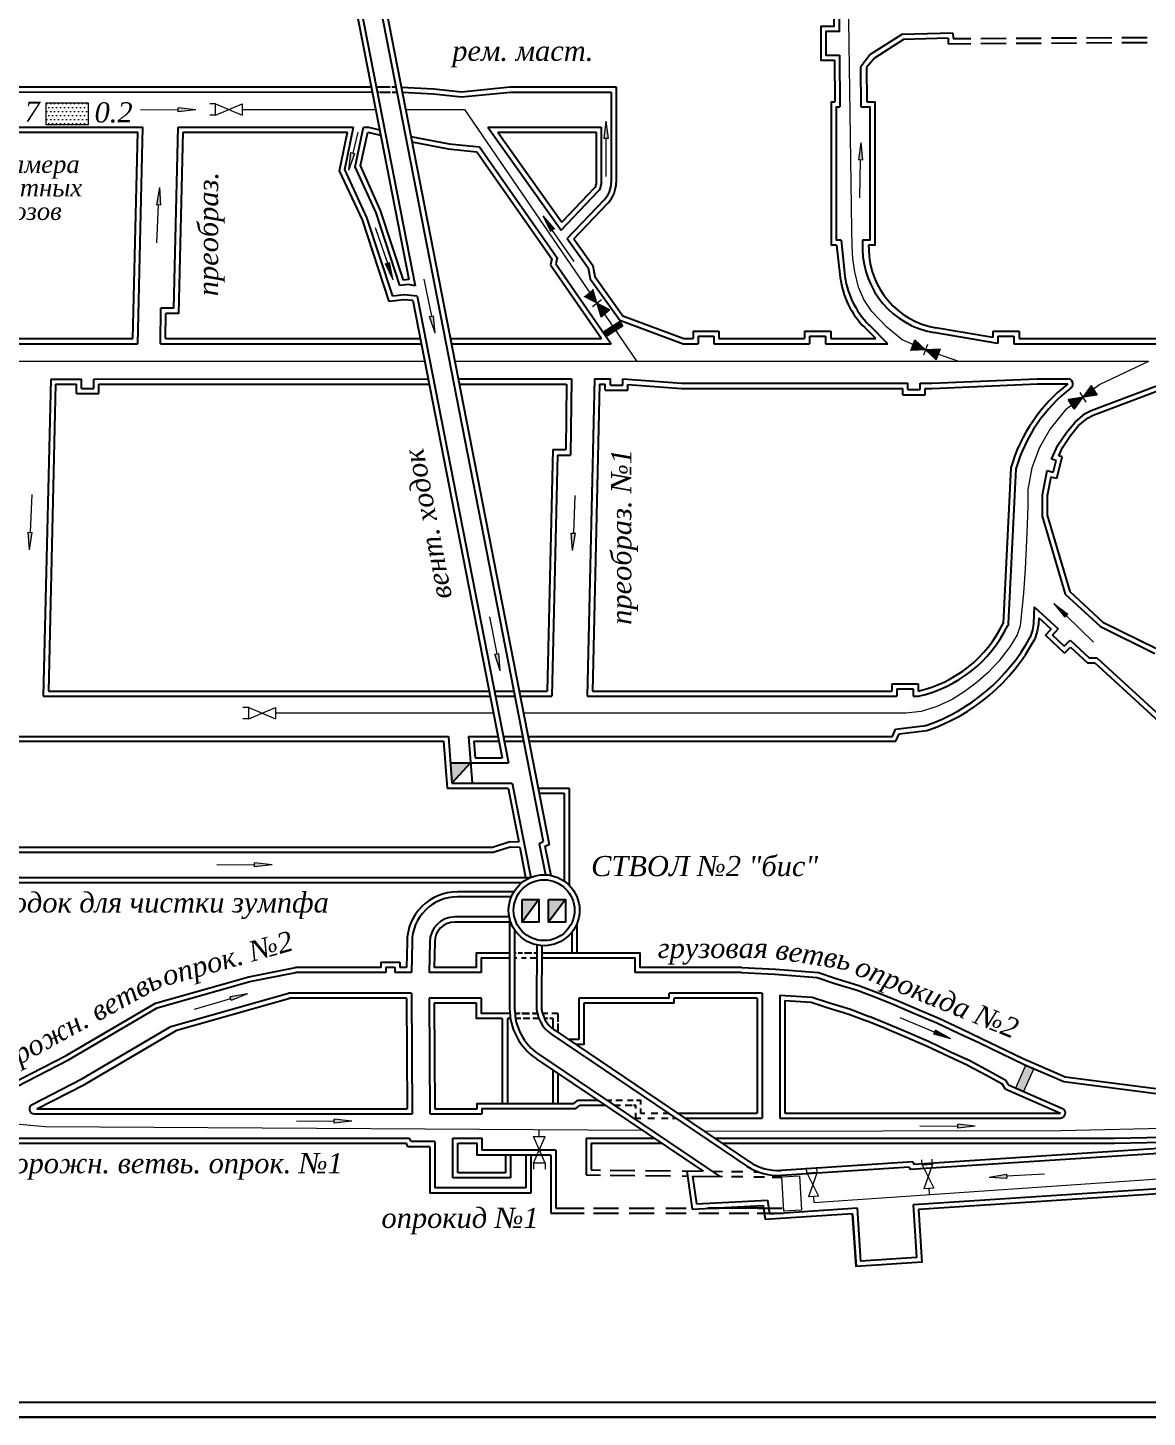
# Model space of a CAD drawing. Header units: millimetres. Extents: x -233 to 1249, y -32 to 414.
# Drawn here: x 185.4 to 407.6, y -32.4 to 243.5 of the extents above; entities that cross this region are included whole.
import ezdxf

# ---------------------------------------------------------------- set-up
doc = ezdxf.new("R2010")
doc.units = ezdxf.units.MM
for name, color, linetype, lineweight in [('Перемычки', 1, 'Continuous', 20), ('ПОТ', 1, 'Continuous', 20), ('Струя', 1, 'Continuous', 20)]:
    doc.layers.add(name, color=color, linetype=linetype, lineweight=lineweight)
doc.styles.get("Standard").update_dxf_attribs({"font": 'timesi.ttf'})

msp = doc.modelspace()

# ---------------------------------------------------------------- hatches: boundary and pattern name
for points in [[(273.27, 97.53), (269.26, 97.53), (269.56, 93.53)], [(283.51, 70.42), (283.51, 65.9), (286.86, 70.42)], [(288.77, 70.42), (288.77, 65.89), (292.13, 70.42)]]:
    msp.add_hatch(color=256).paths.add_polyline_path(points)
at = {"layer": 'Перемычки'}
for points in [[(302.92, 185.23), (301.45, 184.31), (302.1, 183.36), (303.53, 184.26)], [(301.45, 184.31), (299.8, 183.28), (300.41, 182.31), (302.1, 183.36)], [(385.11, 36.81), (383.55, 37.51), (381.52, 32.98), (383.08, 32.28)]]:
    msp.add_hatch(color=1, dxfattribs=at).paths.add_polyline_path(points)
at = {"layer": 'ПОТ'}
h = msp.add_hatch(dxfattribs=at)
h.set_pattern_fill('DOTS', color=256, scale=0.5, style=0)
h.set_pattern_definition([(0, (40.6787, 120.5177), (0.396875, 0.79375), [0, -0.79375])])
h.paths.add_polyline_path([(197.34, 228.64), (188.98, 228.64), (188.98, 224.22), (197.34, 224.22)])
h = msp.add_hatch(color=256, dxfattribs=at)
h.paths.add_polyline_path([(298.38, 188.81), (296.69, 190.87), (295.82, 190.15)])
h.paths.add_polyline_path([(298.38, 188.81), (297.56, 191.59), (296.69, 190.87)])
h = msp.add_hatch(color=256, dxfattribs=at)
h.paths.add_polyline_path([(300.08, 186.76), (300.95, 187.48), (298.38, 188.81)])
h.paths.add_polyline_path([(299.2, 186.04), (300.08, 186.76), (298.38, 188.81)])
h = msp.add_hatch(color=256, dxfattribs=at)
h.paths.add_polyline_path([(363.61, 179.55), (361.12, 180.47), (360.72, 179.41)])
h.paths.add_polyline_path([(363.61, 179.55), (361.51, 181.54), (361.12, 180.47)])
h = msp.add_hatch(color=256, dxfattribs=at)
h.paths.add_polyline_path([(366.11, 178.62), (366.5, 179.68), (363.61, 179.55)])
h.paths.add_polyline_path([(365.71, 177.56), (366.11, 178.62), (363.61, 179.55)])
h = msp.add_hatch(color=256, dxfattribs=at)
h.paths.add_polyline_path([(397.09, 171.54), (396.5, 172.5), (394.82, 170.14)])
h.paths.add_polyline_path([(397.68, 170.57), (397.09, 171.54), (394.82, 170.14)])
h = msp.add_hatch(color=256, dxfattribs=at)
h.paths.add_polyline_path([(394.82, 170.14), (392.55, 168.74), (393.15, 167.78)])
h.paths.add_polyline_path([(394.82, 170.14), (391.96, 169.71), (392.55, 168.74)])
at = {"layer": 'Струя'}
for color, points in [(1, [(215.23, 227.65), (215.22, 226.83), (218.7, 227.23)]), (1, [(299.76, 221.51), (300.58, 221.51), (300.16, 224.99)]), (5, [(250.29, 218.54), (249.5, 218.73), (249.1, 215.25)]), (1, [(350.3, 217.28), (351.11, 217.26), (350.77, 220.75)]), (1, [(210.92, 208.34), (211.74, 208.3), (211.49, 211.79)]), (1, [(289.23, 203.06), (289.91, 203.52), (287.6, 206.16)]), (5, [(257.15, 196.89), (256.38, 196.63), (257.89, 193.47)]), (5, [(265.92, 186.35), (265.12, 186.19), (266.22, 182.86)]), (1, [(186.23, 143.32), (185.42, 143.36), (185.67, 139.87)]), (1, [(294.08, 143.14), (293.27, 143.18), (293.52, 139.69)]), (1, [(391.3, 126.46), (391.87, 127.05), (389.1, 129.18)]), (5, [(278.87, 119.28), (278.07, 119.13), (279.13, 115.79)]), (1, [(230.4, 77.7), (230.39, 76.88), (233.87, 77.27)]), (1, [(225.54, 51.1), (225.77, 50.32), (229, 51.67)]), (1, [(365.61, 44.44), (365.29, 43.69), (368.66, 42.72)]), (1, [(246.21, 26.79), (246.2, 25.98), (249.68, 26.37)]), (1, [(370.01, 25.8), (370.01, 24.99), (373.49, 25.38)]), (1, [(379.74, 15.04), (379.69, 15.86), (376.24, 15.25)])]:
    msp.add_hatch(color=color, dxfattribs=at).paths.add_polyline_path(points)

# ---------------------------------------------------------------- linework, layer by layer
for p, q in [((231.58, 344.31), (260.99, 193.53)), ((232.57, 344.49), (262.25, 192.31)), ((236.48, 344.4), (287.72, 81.92)), ((237.49, 344.46), (288.85, 81.34)), ((358.92, 242.18), (352.62, 238.22)), ((359.24, 241.2), (353.45, 237.46)), ((369.06, 242.46), (358.92, 242.18)), ((368.07, 241.44), (359.24, 241.2)), ((368.07, 241.44), (368.08, 240.37)), ((368.08, 240.37), (372.6, 240.4)), ((369.06, 242.46), (369.07, 241.37)), ((369.07, 241.37), (372.6, 241.4)), ((374.6, 241.41), (379.6, 241.44)), ((374.6, 240.41), (379.6, 240.44)), ((381.6, 241.46), (386.6, 241.49)), ((381.6, 240.46), (386.6, 240.49)), ((388.6, 241.5), (393.6, 241.54)), ((388.6, 240.5), (393.6, 240.54)), ((395.6, 241.55), (400.6, 241.58)), ((395.6, 240.55), (400.6, 240.58)), ((402.6, 241.6), (407.6, 241.63)), ((402.6, 240.6), (407.6, 240.63)), ((346.51, 238.08), (346.62, 227.85)), ((352.62, 238.22), (350.67, 235.72)), ((353.45, 237.46), (351.87, 235.63)), ((345.52, 237.08), (345.61, 228.85)), ((350.67, 235.72), (350.77, 227.85)), ((351.87, 235.63), (351.96, 228.85)), ((129.43, 231.79), (253.56, 231.77)), ((129.43, 230.79), (253.75, 230.77)), ((254.46, 231.78), (255.29, 231.78)), ((254.65, 230.78), (255.06, 230.78)), ((255.1, 231.78), (257.31, 231.77)), ((255.21, 230.77), (257.38, 230.77)), ((255.88, 230.78), (256.95, 230.77)), ((256.03, 231.78), (257.17, 231.78)), ((257.63, 231.77), (258.62, 231.77)), ((257.69, 230.77), (258.83, 230.77)), ((259.49, 231.73), (266.01, 231.41)), ((259.69, 230.72), (265.93, 230.41)), ((265.93, 230.41), (271.48, 229.81)), ((266.01, 231.41), (271.48, 230.81)), ((271.48, 230.81), (281.16, 231.77)), ((271.48, 229.81), (281.21, 230.77)), ((281.16, 231.77), (302.19, 231.77)), ((281.21, 230.77), (301.19, 230.77)), ((301.19, 230.77), (301.19, 212.83)), ((302.19, 231.77), (302.19, 212.83)), ((170.76, 223.79), (208.23, 223.79)), ((207.22, 180.79), (208.23, 223.79)), ((214.39, 187.84), (215.23, 223.78)), ((215.23, 223.78), (250, 223.78)), ((248.29, 215.36), (250, 223.78)), ((250.38, 215.91), (252.02, 223.78)), ((252.02, 223.78), (253, 223.78)), ((253, 223.78), (255.18, 223.29)), ((276.73, 223.77), (299.19, 223.77)), ((276.73, 223.77), (291.29, 203.33)), ((299.19, 223.77), (299.19, 212.43)), ((170.76, 222.79), (207.21, 222.79)), ((206.24, 181.79), (207.21, 222.79)), ((215.36, 186.77), (216.21, 222.78)), ((216.21, 222.78), (248.85, 222.78)), ((247.24, 215.09), (248.85, 222.78)), ((251.43, 216.19), (252.89, 222.78)), ((252.89, 222.78), (255.39, 222.22)), ((261.41, 221.94), (269, 220.47)), ((261.62, 220.87), (268.86, 219.47)), ((278.67, 222.77), (298.19, 222.77)), ((278.67, 222.77), (291.4, 204.9)), ((298.19, 222.77), (298.19, 212.43)), ((268.86, 219.47), (274.52, 218.92)), ((269, 220.47), (275.05, 219.91)), ((274.52, 218.92), (289.38, 197.63)), ((275.05, 219.91), (290.45, 197.85)), ((252.71, 205.82), (248.29, 215.36)), ((254.52, 206.75), (250.38, 215.91)), ((255.42, 207.22), (251.43, 216.19)), ((251.81, 205.36), (247.24, 215.09)), ((291.29, 203.33), (298.64, 211.05)), ((291.4, 204.9), (297.91, 211.74)), ((259.98, 193.43), (255.42, 207.22)), ((292.47, 201.67), (299.81, 209.38)), ((293.77, 201.58), (300.54, 208.69)), ((257.1, 189.15), (251.81, 205.36)), ((257.82, 190.22), (252.71, 205.82)), ((259.26, 192.36), (254.52, 206.75)), ((292.47, 201.67), (296.6, 195.88)), ((293.77, 201.58), (297.54, 196.29)), ((345.91, 200.36), (346.68, 193.96)), ((346.89, 201.36), (347.52, 194.88)), ((351.07, 201.36), (351.1, 199.57)), ((352.3, 200.36), (352.35, 199.51)), ((289.38, 197.63), (289.15, 196.47)), ((289.15, 196.47), (299.3, 181.79)), ((290.45, 197.85), (290.21, 196.68)), ((290.21, 196.68), (301.21, 180.79)), ((297.54, 196.29), (297.98, 194.11)), ((260.99, 193.53), (259.98, 193.43)), ((296.6, 195.88), (297.04, 193.7)), ((297.04, 193.7), (302.88, 185.47)), ((297.98, 194.11), (303.51, 186.3)), ((260.07, 190.5), (257.82, 190.22)), ((260.96, 192.52), (259.26, 192.36)), ((262.65, 190.21), (260.07, 190.5)), ((262.25, 192.31), (260.96, 192.52)), ((211.72, 180.79), (211.79, 187.84)), ((214.39, 187.84), (211.79, 187.84)), ((260.03, 189.5), (257.1, 189.15)), ((261.81, 189.34), (260.03, 189.5)), ((261.81, 189.34), (279.56, 98.53)), ((262.65, 190.21), (280.78, 97.53)), ((212.73, 181.79), (212.78, 186.76)), ((215.36, 186.76), (212.78, 186.76)), ((302.88, 185.47), (315.46, 180.79)), ((303.51, 186.3), (315.64, 181.79)), ((317.45, 183.3), (317.45, 181.79)), ((317.45, 183.3), (322.56, 183.3)), ((318.45, 182.3), (318.45, 180.79)), ((318.45, 182.3), (321.56, 182.3)), ((321.56, 182.3), (321.56, 180.79)), ((322.56, 183.3), (322.56, 181.79)), ((339.55, 183.26), (339.55, 181.79)), ((339.55, 183.26), (344.78, 183.26)), ((340.55, 182.26), (340.55, 180.79)), ((340.55, 182.26), (343.78, 182.26)), ((343.78, 182.26), (343.78, 180.79)), ((344.78, 183.26), (344.78, 181.79)), ((353.72, 181.79), (351.54, 183.97)), ((356.14, 180.79), (352.43, 184.5)), ((377.95, 180.81), (365.19, 183.02)), ((376.95, 182), (365.62, 183.96)), ((376.95, 183.26), (376.95, 182)), ((376.95, 183.26), (382.17, 183.26)), ((377.95, 182.26), (377.95, 180.81)), ((377.95, 182.26), (381.17, 182.26)), ((381.17, 182.26), (381.17, 180.79)), ((382.17, 183.26), (382.17, 181.79)), ((179.42, 180.79), (207.22, 180.79)), ((180.42, 181.79), (193.07, 181.79)), ((180.42, 181.79), (206.24, 181.79)), ((211.72, 180.79), (263.48, 180.79)), ((212.73, 181.79), (263.28, 181.79)), ((269.24, 181.79), (299.3, 181.79)), ((269.44, 180.79), (301.21, 180.79)), ((315.46, 180.79), (318.45, 180.79)), ((315.64, 181.79), (317.45, 181.79)), ((321.56, 180.79), (340.55, 180.79)), ((322.56, 181.79), (339.55, 181.79)), ((343.78, 180.79), (356.14, 180.79)), ((344.78, 181.79), (353.72, 181.79)), ((381.17, 180.79), (470.72, 180.79)), ((382.17, 181.79), (470.71, 181.79)), ((189.91, 173.75), (188.43, 110.79)), ((190.89, 172.75), (189.46, 111.79)), ((189.91, 173.75), (196.01, 173.76)), ((190.89, 172.75), (195.01, 172.76)), ((195.01, 170.89), (195.01, 172.76)), ((196.01, 171.89), (196.01, 173.76)), ((196.01, 171.89), (198.48, 171.89)), ((198.48, 173.77), (264.85, 173.78)), ((198.48, 171.89), (198.48, 173.77)), ((199.48, 172.77), (265.04, 172.78)), ((199.48, 170.89), (199.48, 172.77)), ((270.81, 173.78), (293.31, 173.78)), ((271, 172.78), (292.3, 172.78)), ((292.3, 172.78), (292.16, 159.76)), ((293.31, 173.78), (293.15, 158.68)), ((297.91, 173.78), (296.43, 110.79)), ((298.89, 172.78), (297.46, 111.79)), ((297.91, 173.78), (301.03, 173.78)), ((298.89, 172.78), (300.03, 172.78)), ((300.03, 171.54), (300.03, 172.78)), ((300.03, 171.54), (304.49, 171.54)), ((301.03, 172.54), (301.03, 173.78)), ((301.03, 172.54), (303.49, 172.54)), ((303.49, 172.54), (303.49, 173.78)), ((303.49, 173.78), (315.2, 172.92)), ((304.49, 171.54), (304.49, 172.71)), ((304.49, 172.71), (315.16, 171.92)), ((315.16, 171.92), (359.08, 171.92)), ((315.2, 172.92), (360.08, 172.92)), ((359.08, 170.66), (359.08, 171.92)), ((360.08, 171.66), (360.08, 172.92)), ((360.08, 171.66), (362.54, 171.66)), ((362.54, 171.66), (362.54, 172.92)), ((362.54, 172.92), (364.84, 172.92)), ((363.54, 170.66), (363.54, 171.92)), ((363.54, 171.92), (364.86, 171.92)), ((364.84, 172.92), (385.79, 173.79)), ((364.86, 171.92), (385.81, 172.79)), ((385.79, 173.79), (391.88, 173.79)), ((385.81, 172.79), (391.88, 172.79)), ((396.48, 167.51), (413.16, 173.79)), ((396.89, 166.59), (413.34, 172.79)), ((195.01, 170.89), (199.48, 170.89)), ((359.08, 170.66), (363.54, 170.66)), ((393.29, 165.23), (395.32, 166.91)), ((393.99, 164.52), (395.88, 166.07)), ((395.32, 166.91), (396.48, 167.51)), ((395.88, 166.07), (396.89, 166.59)), ((389.9, 160.64), (391.57, 163.16)), ((391.57, 163.16), (393.29, 165.23)), ((392.37, 162.57), (393.99, 164.52)), ((388.65, 157.83), (389.9, 160.64)), ((390.05, 158.52), (390.78, 160.16)), ((390.78, 160.16), (392.37, 162.57)), ((289.58, 159.75), (288.46, 111.79)), ((290.56, 158.68), (289.43, 110.79)), ((289.58, 159.76), (292.16, 159.76)), ((290.56, 158.68), (293.15, 158.68)), ((389.55, 157.61), (388.65, 157.83)), ((388.97, 155.22), (389.55, 157.61)), ((389.71, 154.01), (390.76, 158.35)), ((390.76, 158.35), (390.05, 158.52)), ((380.55, 156.13), (379.04, 125.24)), ((381.54, 155.96), (380.04, 125.18)), ((387.71, 155.52), (386.78, 150.69)), ((388.97, 155.22), (387.71, 155.52)), ((388.5, 154.3), (387.78, 150.59)), ((389.71, 154.01), (388.5, 154.3)), ((386.78, 150.69), (386.78, 146.55)), ((387.78, 150.59), (387.78, 146.7)), ((386.78, 146.55), (391.35, 131.03)), ((387.78, 146.7), (392.24, 131.57)), ((391.35, 131.03), (398.26, 124.67)), ((392.24, 131.57), (398.82, 125.51)), ((385.2, 128.53), (385.04, 125.2)), ((385.2, 128.53), (389.95, 124.13)), ((380.01, 124.95), (379.92, 124.77)), ((380.04, 125.18), (380.01, 124.95)), ((385.04, 125.2), (384.83, 123.92)), ((386.04, 125.09), (385.8, 123.69)), ((386.1, 126.35), (386.04, 125.09)), ((386.1, 126.35), (388.54, 124.09)), ((398.23, 124.7), (409.15, 119.28)), ((398.82, 125.51), (409.57, 120.19)), ((384.83, 123.92), (384.38, 122.52)), ((385.8, 123.69), (385.3, 122.13)), ((387.41, 122.88), (388.54, 124.09)), ((391.21, 119.3), (387.41, 122.88)), ((388.82, 122.92), (389.95, 124.13)), ((391.16, 120.71), (388.82, 122.92)), ((391.16, 120.71), (392.32, 121.94)), ((392.32, 121.94), (396.13, 118.43)), ((391.21, 119.3), (392.37, 120.53)), ((392.37, 120.53), (395.75, 117.43)), ((395.75, 117.43), (397.22, 117.43)), ((396.13, 118.43), (397.61, 118.43)), ((397.22, 117.43), (480.55, 40.8)), ((397.61, 118.43), (481.55, 41.24)), ((356.92, 113.25), (356.92, 111.79)), ((356.92, 113.25), (362.15, 113.25)), ((362.15, 113.25), (362.15, 111.79)), ((188.43, 110.79), (220.34, 110.79)), ((189.46, 111.79), (221.29, 111.79)), ((219.6, 110.79), (277.16, 110.79)), ((220.67, 111.79), (276.97, 111.79)), ((277.94, 111.8), (281.96, 111.8)), ((278.14, 110.79), (282.16, 110.79)), ((282.91, 111.79), (288.46, 111.79)), ((283.1, 110.79), (289.43, 110.79)), ((296.43, 110.79), (357.92, 110.79)), ((297.46, 111.79), (356.92, 111.79)), ((357.92, 112.25), (357.92, 110.79)), ((357.92, 112.25), (361.15, 112.25)), ((361.15, 112.25), (361.15, 110.78)), ((361.15, 110.78), (362.2, 110.78)), ((357.66, 104.2), (363.67, 104.93)), ((124.23, 102.79), (268.87, 102.79)), ((268.87, 102.79), (269.56, 93.53)), ((272.88, 102.79), (273.57, 93.53)), ((272.88, 102.79), (278.73, 102.79)), ((279.66, 102.79), (283.69, 102.79)), ((284.67, 102.79), (357.04, 102.79)), ((357.04, 102.79), (357.66, 104.2)), ((357.72, 101.88), (358.35, 103.28)), ((358.35, 103.28), (363.89, 103.95)), ((125.23, 101.81), (267.93, 101.85)), ((267.93, 101.85), (268.63, 92.53)), ((273.95, 101.85), (278.91, 101.86)), ((273.95, 101.85), (274.2, 98.53)), ((279.86, 101.86), (283.89, 101.86)), ((284.85, 101.86), (357.72, 101.88)), ((269.26, 97.53), (280.78, 97.53)), ((273.27, 97.53), (269.56, 93.53)), ((274.2, 98.53), (279.56, 98.53)), ((268.63, 92.53), (280.74, 92.53)), ((269.56, 93.53), (281.56, 93.53)), ((280.74, 92.53), (282.83, 81.83)), ((281.56, 93.53), (285.22, 74.79)), ((286.67, 92.53), (292.88, 92.53)), ((286.87, 91.53), (291.88, 91.53)), ((291.88, 91.53), (291.88, 74.05)), ((292.88, 92.53), (292.88, 73.21)), ((164.05, 80.79), (277.62, 80.79)), ((277.62, 80.79), (281.05, 81.89)), ((277.78, 79.79), (281.14, 80.87)), ((281.05, 81.89), (282.83, 81.83)), ((281.14, 80.87), (283.03, 80.79)), ((283.03, 80.79), (284.2, 74.79)), ((286.91, 81.55), (287.72, 81.92)), ((286.91, 81.55), (288.13, 75.3)), ((288.05, 80.97), (288.85, 81.34)), ((288.05, 80.97), (289.18, 75.18)), ((162.99, 79.79), (277.78, 79.79)), ((162.73, 74.79), (285.22, 74.79)), ((163.67, 73.79), (283.51, 73.79)), ((281.86, 71.93), (270.66, 71.93)), ((281.35, 70.93), (270.66, 70.93)), ((286.86, 70.42), (283.51, 65.9)), ((292.13, 70.42), (288.77, 65.89)), ((280.96, 66.93), (270.16, 66.93)), ((281.03, 66.58), (281.03, 48.74)), ((281.03, 65.93), (270.16, 65.93)), ((282.03, 64.33), (282.03, 48.74)), ((293.35, 63.86), (293.35, 59.81)), ((294.35, 65.53), (294.35, 59.81)), ((260.66, 61.93), (260.55, 56.89)), ((261.66, 61.93), (261.55, 55.89)), ((265.16, 61.93), (265.05, 55.89)), ((266.16, 61.93), (266.05, 56.89)), ((286.46, 61.37), (286.34, 49.46)), ((287.45, 61.24), (287.34, 49.45)), ((255.46, 57.95), (255.46, 56.89)), ((255.46, 57.95), (259.23, 57.95)), ((259.23, 57.95), (259.23, 56.89)), ((281.95, 58.79), (282.47, 58.79)), ((283.36, 58.79), (284.32, 58.79)), ((285.11, 58.79), (286.47, 58.79)), ((229.22, 55.07), (238.51, 56.89)), ((229.45, 54.1), (238.61, 55.89)), ((255.46, 56.89), (238.51, 56.89)), ((256.46, 55.89), (238.61, 55.89)), ((256.46, 56.95), (258.23, 56.95)), ((256.46, 56.95), (256.46, 55.89)), ((258.23, 56.95), (258.23, 55.89)), ((261.55, 55.89), (258.23, 55.89)), ((260.55, 56.89), (259.23, 56.89)), ((275.47, 55.89), (265.05, 55.89)), ((274.47, 56.89), (266.05, 56.89)), ((327.1, 55.89), (305.86, 55.89)), ((327.12, 56.89), (306.86, 56.89)), ((327.1, 55.89), (333.72, 55.6)), ((327.12, 56.89), (333.83, 56.6)), ((333.72, 55.6), (342.09, 54.9)), ((333.83, 56.6), (342.33, 55.88)), ((342.33, 55.88), (345.88, 54.7)), ((210.7, 49.8), (229.22, 55.07)), ((211.08, 48.87), (229.45, 54.1)), ((342.09, 54.9), (345.58, 53.74)), ((345.58, 53.74), (350.02, 52.38)), ((345.88, 54.7), (350.35, 53.33)), ((350.35, 53.33), (354.22, 51.86)), ((192.99, 39.41), (210.7, 49.8)), ((213.79, 45.18), (237.15, 51.83)), ((214.96, 44.43), (237.42, 50.83)), ((261.55, 51.83), (237.15, 51.83)), ((260.55, 50.83), (237.42, 50.83)), ((260.55, 50.83), (260.66, 28.81)), ((261.55, 51.83), (261.66, 27.83)), ((275.47, 50.83), (265.05, 50.83)), ((265.05, 50.83), (265.16, 27.83)), ((266.05, 49.83), (266.16, 28.81)), ((274.47, 49.83), (266.05, 49.83)), ((294.78, 50.83), (294.78, 42.59)), ((305.86, 50.83), (294.78, 50.83)), ((313.73, 49.83), (295.78, 49.83)), ((295.78, 49.83), (295.78, 41.57)), ((312.73, 50.83), (305.86, 50.83)), ((312.73, 50.83), (312.73, 51.83)), ((331.15, 51.83), (312.73, 51.83)), ((313.73, 49.83), (313.73, 50.83)), ((330.15, 50.83), (313.73, 50.83)), ((330.15, 50.83), (330.15, 28)), ((331.15, 51.83), (331.15, 27)), ((334.65, 51.39), (334.65, 27)), ((334.65, 51.39), (341.12, 51.01)), ((335.65, 50.33), (335.65, 28)), ((335.65, 50.33), (340.93, 50.02)), ((340.93, 50.02), (344.05, 48.98)), ((341.12, 51.01), (344.36, 49.93)), ((344.36, 49.93), (348.73, 48.6)), ((350.02, 52.38), (353.86, 50.93)), ((353.86, 50.93), (357.34, 49.56)), ((354.22, 51.86), (357.72, 50.48)), ((357.72, 50.48), (361.85, 48.71)), ((193.47, 38.53), (211.08, 48.87)), ((282.19, 47.79), (282.72, 47.79)), ((283.58, 47.79), (284.95, 47.79)), ((285.79, 47.79), (286.43, 47.79)), ((290.58, 47.79), (290.58, 46.13)), ((344.05, 48.98), (348.41, 47.65)), ((348.41, 47.65), (352.09, 46.25)), ((348.73, 48.6), (352.45, 47.19)), ((352.39, 47.21), (355.81, 45.86)), ((357.34, 49.56), (361.45, 47.79)), ((361.45, 47.79), (365.85, 45.92)), ((361.85, 48.71), (366.26, 46.83)), ((196.08, 34.78), (213.79, 45.18)), ((196.63, 33.67), (214.96, 44.43)), ((279.58, 46.79), (279.58, 29.9)), ((280.58, 46.79), (280.58, 29.9)), ((289.58, 46.79), (289.58, 44.72)), ((289.58, 45.13), (289.58, 44.72)), ((289.99, 44.42), (328.69, 18.3)), ((290.58, 45.77), (290.58, 45.5)), ((290.58, 45.58), (290.58, 44.02)), ((290.58, 44.96), (290.58, 44.02)), ((352.02, 46.28), (355.43, 44.93)), ((355.43, 44.93), (359.49, 43.2)), ((355.81, 45.86), (359.88, 44.12)), ((365.85, 45.92), (370.3, 43.79)), ((366.26, 46.83), (370.73, 44.7)), ((370.72, 44.7), (374.62, 42.88)), ((289.43, 43.59), (328.13, 17.47)), ((294.78, 42.59), (292.7, 42.59)), ((295.78, 41.59), (294.18, 41.59)), ((294.78, 41.59), (294.78, 41.57)), ((359.49, 43.19), (363.79, 41.37)), ((359.89, 44.11), (364.2, 42.28)), ((364.2, 42.28), (368.59, 40.18)), ((370.3, 43.79), (374.18, 41.99)), ((374.18, 41.99), (383.22, 37.66)), ((374.62, 42.88), (382.99, 38.85)), ((176.59, 31), (192.99, 39.41)), ((286.32, 38.79), (319.43, 16.45)), ((286.88, 39.62), (322.76, 15.41)), ((363.79, 41.37), (368.17, 39.27)), ((368.17, 39.27), (371.98, 37.49)), ((368.59, 40.18), (372.4, 38.4)), ((382.99, 38.85), (391.35, 35.21)), ((176.83, 30), (193.47, 38.53)), ((289.58, 36.59), (289.58, 29.9)), ((290.58, 35.92), (290.58, 29.9)), ((371.94, 37.51), (375.87, 35.46)), ((372.4, 38.4), (376.33, 36.34)), ((376.33, 36.34), (379.53, 34.53)), ((383.22, 37.66), (391.08, 34.24)), ((186.21, 29.72), (196.08, 34.78)), ((187.16, 28.81), (196.63, 33.67)), ((375.84, 35.47), (378.8, 33.8)), ((379.39, 32.79), (378.8, 33.8)), ((380.09, 33.57), (379.53, 34.53)), ((380.09, 33.57), (390.78, 28.92)), ((391.08, 34.24), (416.01, 30.99)), ((391.35, 35.21), (416.02, 32)), ((293.8, 29.9), (294.66, 30.57)), ((379.39, 32.79), (390.38, 28)), ((186.67, 27.83), (261.66, 27.83)), ((187.16, 28.81), (260.66, 28.81)), ((265.16, 27.83), (275.59, 27.83)), ((266.16, 28.81), (274.59, 28.81)), ((294.19, 28.9), (295.04, 29.57)), ((307, 28), (307.87, 28)), ((309.11, 28), (310.47, 28)), ((311.5, 28), (312.53, 28)), ((314.31, 28), (330.15, 28)), ((335.65, 28), (390.38, 28)), ((306, 27), (307.06, 27)), ((308.5, 27), (309.79, 27)), ((311.2, 27), (312.51, 27)), ((313.34, 27), (314.01, 27)), ((315.8, 27), (331.15, 27)), ((334.65, 27), (390.38, 27)), ((478.39, 25.35), (361.26, 17.8)), ((140.92, 23), (261.17, 23)), ((261.49, 22.31), (261.17, 23)), ((266.16, 22.31), (261.49, 22.31)), ((266.16, 22.31), (266.16, 13.11)), ((269.76, 15.11), (269.76, 23)), ((269.76, 23), (275.59, 23)), ((296.23, 23), (309.72, 23)), ((296.23, 23), (296.23, 15.71)), ((321.72, 23), (401.12, 23)), ((478.45, 24.35), (360.53, 16.75)), ((401.12, 23), (461.98, 24.29)), ((401.13, 22), (438.82, 22.8)), ((141.92, 22), (260.53, 22)), ((260.85, 21.31), (260.53, 22)), ((265.16, 21.31), (260.85, 21.31)), ((265.16, 21.31), (265.16, 12.11)), ((270.76, 16.11), (270.76, 22)), ((270.76, 22), (274.59, 22)), ((280.23, 19.6), (280.23, 16.11)), ((281.23, 19.6), (281.23, 15.11)), ((284.23, 19.6), (284.23, 13.11)), ((285.23, 19.6), (285.23, 12.11)), ((289.23, 19.6), (289.23, 8.08)), ((290.23, 20.6), (290.23, 9.08)), ((297.23, 22), (311.21, 22)), ((297.23, 22), (297.23, 16.7)), ((323.21, 22), (401.13, 22)), ((297.23, 16.7), (299.07, 16.68)), ((300.97, 16.66), (305.89, 16.6)), ((308, 16.58), (312.99, 16.52)), ((361.11, 18.29), (334.93, 16.61)), ((360.38, 17.25), (334.99, 15.61)), ((360.38, 17.25), (360.53, 16.75)), ((361.11, 18.29), (361.26, 17.8)), ((478.93, 17.37), (361.14, 9.78)), ((281.23, 15.11), (269.76, 15.11)), ((280.23, 16.11), (270.76, 16.11)), ((296.23, 15.71), (299.07, 15.68)), ((300.97, 15.66), (305.89, 15.6)), ((308, 15.58), (312.99, 15.52)), ((315.31, 16.49), (319.43, 16.45)), ((315.31, 15.49), (316.35, 15.48)), ((316.21, 16.48), (317.29, 8.91)), ((317.32, 15.47), (323.32, 15.4)), ((317.37, 15.47), (318.15, 9.96)), ((321.25, 16.43), (323.32, 16.4)), ((325.07, 16.38), (327.35, 16.36)), ((325.07, 15.38), (327.35, 15.36)), ((329.54, 16.33), (330.33, 16.32)), ((329.54, 15.33), (331.62, 15.31)), ((333.17, 15.29), (335.16, 15.27)), ((479, 16.37), (362.2, 8.85)), ((285.23, 12.11), (265.16, 12.11)), ((284.23, 13.11), (266.16, 13.11)), ((290.23, 9.08), (295.81, 9.08)), ((297.71, 9.08), (302.63, 9.08)), ((304.74, 9.08), (309.73, 9.08)), ((312.05, 9.08), (316.11, 9.08)), ((317.29, 8.91), (331.36, 9.66)), ((318.15, 9.96), (332.23, 10.71)), ((320.4, 9.08), (322.6, 9.08)), ((331.44, 9.08), (320.4, 9.08)), ((330.19, 9.08), (335.17, 9.08)), ((331.36, 9.66), (331.74, 6.88)), ((332.23, 10.71), (332.6, 7.94)), ((350.07, 9.07), (332.6, 7.94)), ((289.23, 8.08), (295.81, 8.08)), ((297.71, 8.08), (302.63, 8.08)), ((304.74, 8.08), (309.73, 8.08)), ((312.05, 8.08), (316.11, 8.08)), ((318.59, 8.08), (322.6, 8.08)), ((324.64, 8.08), (328.51, 8.08)), ((330.19, 8.08), (335.34, 8.08)), ((349.14, 8), (331.74, 6.88)), ((349.14, 8), (349.84, -2.49)), ((-230.35, -29.41), (1245.75, -29.41))]:
    msp.add_line(p, q)
at = {"lineweight": 30}
msp.add_line((-233.35, -32.41), (1248.75, -32.41), dxfattribs=at)
for points in [[(345.13, 274.69), (345.42, 243.79), (342.84, 243.79), (342.84, 237.08), (345.52, 237.08)], [(346.12, 275.69), (346.43, 242.79), (343.84, 242.79), (343.84, 238.08), (346.51, 238.08)], [(345.91, 200.36), (344.93, 200.36), (344.93, 228.85), (345.61, 228.85)], [(346.89, 201.36), (345.93, 201.36), (345.93, 227.85), (346.62, 227.85)], [(350.77, 227.85), (352.57, 227.85), (352.57, 201.36), (351.07, 201.36)], [(351.96, 228.85), (353.57, 228.85), (353.57, 200.36), (352.3, 200.36)], [(274.47, 56.89), (274.47, 59.81), (281.03, 59.81)], [(275.47, 55.89), (275.47, 58.81), (281.03, 58.81)], [(282.03, 59.81), (282.36, 59.81)], [(282.72, 59.81), (283.61, 59.81)], [(283.99, 59.81), (285.47, 59.81)], [(285.81, 59.81), (286.44, 59.81)], [(287.43, 58.81), (305.86, 58.81), (305.86, 55.89)], [(287.44, 59.81), (306.86, 59.81), (306.86, 56.89)], [(279.58, 46.79), (274.47, 46.79), (274.47, 49.83)], [(281.07, 47.79), (275.47, 47.79), (275.47, 50.83)], [(282.61, 47.79), (282.07, 47.79)], [(283.15, 47.79), (282.07, 47.79)], [(284.54, 47.79), (283.46, 47.79)], [(284.91, 47.79), (283.98, 47.79)], [(286.53, 47.79), (285.52, 47.79)], [(287.84, 47.79), (287.56, 47.79)], [(288.61, 47.79), (287.56, 47.79)], [(290.58, 47.79), (289.42, 47.79)], [(281.19, 46.79), (280.58, 46.79)], [(282.84, 46.79), (282.21, 46.79)], [(283.23, 46.79), (282.84, 46.79)], [(284.74, 46.79), (283.74, 46.79)], [(285.02, 46.79), (284.53, 46.79)], [(286.84, 46.79), (285.65, 46.79)], [(288.63, 46.79), (287.93, 46.79)], [(288.97, 46.79), (288.95, 46.79)], [(289.58, 46.79), (289.02, 46.79)], [(294.66, 30.57), (298.51, 30.57)], [(300.3, 30.57), (301.33, 30.57)], [(302.14, 30.57), (303.43, 30.57)], [(304.41, 30.57), (305.59, 30.57)], [(306.25, 30.57), (307, 30.57), (307, 29.71)], [(274.59, 28.81), (274.59, 29.9), (293.8, 29.9)], [(275.59, 27.83), (275.59, 28.9), (294.19, 28.9)], [(295.04, 29.57), (300, 29.57)], [(301.78, 29.57), (303.02, 29.57)], [(303.97, 29.57), (305.35, 29.57)], [(305.61, 29.57), (306, 29.57), (306, 28.88)], [(306, 28.04), (306, 27)], [(307, 28.88), (307, 28)], [(290.23, 20.6), (275.59, 20.6), (275.59, 23)], [(289.23, 19.6), (274.59, 19.6), (274.59, 22)], [(362.2, 8.85), (362.9, -1.64), (349.84, -2.51), (349.14, 8)], [(361.14, 9.78), (361.84, -0.7), (350.77, -1.44), (350.07, 9.07)]]:
    msp.add_lwpolyline(points)
for points in [[(283.51, 70.42), (286.86, 70.42), (286.86, 65.9), (283.51, 65.9)], [(288.77, 70.42), (292.13, 70.42), (292.13, 65.89), (288.77, 65.89)]]:
    msp.add_lwpolyline(points, close=True)
at = {"lineweight": 20}
msp.add_lwpolyline([(335.08, 15.3), (338.56, 15.51), (338.97, 8.7), (335.49, 8.49)], close=True, dxfattribs=at)
for radius in [7.04, 6.04]:
    msp.add_circle((287.87, 68.27), radius)
for centre, radius, start, end in [((296.19, 212.83), 5, 316.4198, 0), ((296.19, 212.83), 6, 316.4198, 0), ((297.19, 212.43), 1, 316.4198, 0), ((297.19, 212.43), 2, 316.4198, 0), ((368.1, 199.77), 17, 180.6694, 260.1748), ((368.35, 199.72), 16, 180.7637, 260.1748), ((363.56, 196), 17, 186.8792, 225.031), ((364.44, 196.52), 17, 185.5542, 225.031), ((411.6, 147.19), 32.31, 127.6042, 163.9466), ((411.6, 147.19), 31.31, 127.6043, 163.7357), ((391.88, 172.79), 1, 307.6043, 90.0072), ((356.48, 136.24), 25.09, 283.0426, 334.0174), ((356.48, 136.24), 26.09, 282.6549, 334.0174), ((351.49, 140.25), 37.36, 289.022, 331.6701), ((351.49, 140.25), 38.36, 288.8621, 331.8105), ((270.66, 61.93), 10, 90, 180), ((270.66, 61.93), 9, 90, 180), ((270.16, 61.93), 5, 90, 180), ((270.16, 61.93), 4, 90, 180), ((293.03, 48.74), 12, 180, 235.9861), ((293.03, 48.74), 11, 180, 235.9861), ((293.34, 49.39), 7, 179.4521, 235.9861), ((293.34, 49.39), 6, 179.4521, 235.9861), ((186.67, 28.83), 1, 117.1336, 269.9941), ((390.38, 28), 1, 270, 66.4801), ((334.29, 26.59), 11, 235.9861, 273.6871), ((334.29, 26.59), 10, 235.9861, 273.6871)]:
    msp.add_arc(centre, radius, start, end)
at = {"layer": 'Перемычки'}
for points in [[(299.8, 183.28), (302.92, 185.23), (303.53, 184.26), (300.41, 182.31)], [(383.55, 37.51), (385.11, 36.81), (383.08, 32.28), (381.52, 32.98)]]:
    msp.add_lwpolyline(points, close=True, dxfattribs=at)
at = {"layer": 'ПОТ'}
for p, q in [((348.96, 203.46), (348.12, 261.28)), ((222.62, 228.45), (221.48, 228.45)), ((222.62, 226.18), (227.95, 228.45)), ((222.62, 228.45), (227.95, 226.18)), ((227.95, 227.31), (254.4, 227.31)), ((260.36, 227.31), (272.05, 227.31)), ((272.05, 227.31), (306.28, 177.24)), ((222.62, 226.18), (221.48, 226.18)), ((349.02, 200.22), (348.96, 203.46)), ((349.2, 197.61), (349.02, 200.22)), ((349.56, 195.05), (349.2, 197.61)), ((350.3, 192.03), (349.56, 195.05)), ((299.2, 186.04), (297.56, 191.59)), ((351.37, 189.57), (350.3, 192.03)), ((300.95, 187.48), (295.82, 190.15)), ((352.97, 187.19), (351.37, 189.57)), ((355.93, 184.06), (352.97, 187.19)), ((358.99, 181.57), (355.93, 184.06)), ((363.61, 179.55), (358.99, 181.57)), ((366.5, 179.68), (360.72, 179.41)), ((365.71, 177.56), (361.51, 181.54)), ((370.22, 177.24), (363.61, 179.55)), ((264.17, 177.24), (54.64, 177.24)), ((407.88, 177.24), (270.13, 177.24)), ((407.88, 177.24), (398.24, 172.66)), ((398.24, 172.66), (391.41, 167.62)), ((396.5, 172.5), (393.15, 167.78)), ((397.68, 170.57), (391.96, 169.71)), ((391.41, 167.62), (388.34, 163.86)), ((388.34, 163.86), (386.21, 160.15)), ((386.21, 160.15), (384.7, 156.1)), ((384.7, 156.1), (383.92, 151.85)), ((383.92, 151.85), (383.92, 148.49)), ((383.92, 148.49), (383.69, 143.19)), ((383.69, 143.19), (383.39, 136.08)), ((383.39, 136.08), (383.07, 131.27)), ((383.07, 131.27), (382.67, 127.33)), ((382.67, 127.33), (382.41, 124.75)), ((382.41, 124.75), (381.83, 122.97)), ((381.83, 122.97), (380.35, 120.55)), ((380.35, 120.55), (378.17, 117.71)), ((378.17, 117.71), (376.04, 115.46)), ((373.88, 113.56), (371.29, 111.66)), ((376.04, 115.46), (373.88, 113.56)), ((371.29, 111.66), (368.9, 110.13)), ((229.23, 108.55), (228.08, 108.55)), ((229.23, 106.28), (234.56, 108.55)), ((229.23, 108.55), (234.56, 106.28)), ((362.77, 107.73), (359.72, 107.42)), ((365.85, 108.74), (362.77, 107.73)), ((368.9, 110.13), (365.85, 108.74)), ((229.23, 106.28), (228.08, 106.28)), ((277.82, 107.42), (234.56, 107.42)), ((359.72, 107.42), (283.76, 107.42)), ((341.43, 10.23), (643.27, 31.03)), ((178.81, 26.2), (188.78, 25.35)), ((188.78, 25.35), (307.37, 24.57)), ((390.47, 24.52), (500.17, 26.91)), ((288.06, 18.02), (285.79, 23.35)), ((285.79, 18.02), (288.06, 23.35)), ((286.92, 23.35), (286.92, 24.71)), ((319.7, 24.38), (390.47, 24.52)), ((285.79, 18.02), (285.79, 16.88)), ((288.06, 18.02), (288.06, 16.88)), ((340.07, 16.09), (340, 17.11)), ((342.08, 16.22), (342.01, 17.23)), ((362.95, 17.69), (362.89, 18.7)), ((362.95, 17.69), (365.25, 13.09)), ((364.96, 17.81), (363.24, 12.97)), ((364.96, 17.81), (364.9, 18.82)), ((340.07, 16.09), (342.36, 11.5)), ((342.08, 16.22), (340.36, 11.37)), ((341.36, 11.43), (341.43, 10.23)), ((364.24, 13.03), (364.32, 11.81))]:
    msp.add_line(p, q, dxfattribs=at)
at = {"layer": 'ПОТ', "lineweight": 18}
for p, q in [((299.26, 189.53), (297.51, 188.09)), ((364.01, 180.61), (363.22, 178.48)), ((394.23, 171.1), (395.42, 169.17))]:
    msp.add_line(p, q, dxfattribs=at)
at = {"layer": 'ПОТ'}
msp.add_lwpolyline([(188.98, 228.64), (197.34, 228.64), (197.34, 224.22), (188.98, 224.22)], close=True, dxfattribs=at)
for points in [[(222.62, 226.18), (222.62, 228.45)], [(227.95, 228.45), (227.95, 226.18)], [(300.95, 187.48), (299.2, 186.04)], [(360.72, 179.41), (361.51, 181.54)], [(366.5, 179.68), (365.71, 177.56)], [(396.5, 172.5), (397.68, 170.57)], [(393.15, 167.78), (391.96, 169.71)], [(229.23, 106.28), (229.23, 108.55)], [(234.56, 108.55), (234.56, 106.28)], [(285.79, 23.35), (288.06, 23.35)], [(288.06, 18.02), (285.79, 18.02)], [(362.95, 17.69), (364.96, 17.81)], [(340.07, 16.09), (342.08, 16.22)], [(342.36, 11.5), (340.36, 11.37)], [(365.25, 13.09), (363.24, 12.97)]]:
    msp.add_lwpolyline(points, dxfattribs=at)
at = {"layer": 'Струя'}
for p, q in [((207.72, 227.28), (215.23, 227.24)), ((215.22, 226.83), (215.23, 227.65)), ((218.7, 227.23), (215.22, 226.83)), ((218.7, 227.23), (215.23, 227.65)), ((300.16, 224.99), (299.76, 221.51)), ((300.16, 224.99), (300.58, 221.51)), ((300.58, 221.51), (299.76, 221.51)), ((300.2, 214), (300.17, 221.51)), ((350.77, 220.75), (350.3, 217.28)), ((350.77, 220.75), (351.11, 217.26)), ((351.11, 217.26), (350.3, 217.28)), ((350.56, 209.76), (350.71, 217.27)), ((211.49, 211.79), (210.92, 208.34)), ((211.49, 211.79), (211.74, 208.3)), ((211.74, 208.3), (210.92, 208.34)), ((210.99, 200.82), (211.33, 208.32)), ((287.6, 206.16), (289.23, 203.06)), ((287.6, 206.16), (289.91, 203.52)), ((293.82, 197.1), (289.57, 203.29)), ((186.17, 150.84), (185.83, 143.34)), ((294.01, 150.66), (293.68, 143.16)), ((185.67, 139.87), (185.42, 143.36)), ((185.42, 143.36), (186.23, 143.32)), ((185.67, 139.87), (186.23, 143.32)), ((293.52, 139.69), (293.27, 143.18)), ((293.27, 143.18), (294.08, 143.14)), ((293.52, 139.69), (294.08, 143.14)), ((389.1, 129.18), (391.3, 126.46)), ((389.1, 129.18), (391.87, 127.05)), ((391.87, 127.05), (391.3, 126.46)), ((396.97, 121.52), (391.59, 126.75)), ((222.89, 77.33), (230.39, 77.29)), ((230.39, 76.88), (230.4, 77.7)), ((233.87, 77.27), (230.39, 76.88)), ((233.87, 77.27), (230.4, 77.7)), ((218.44, 48.65), (225.65, 50.71)), ((229, 51.67), (225.54, 51.1)), ((225.77, 50.32), (225.54, 51.1)), ((229, 51.67), (225.77, 50.32)), ((358.53, 46.96), (365.45, 44.06)), ((365.29, 43.69), (365.61, 44.44)), ((368.66, 42.72), (365.61, 44.44)), ((368.66, 42.72), (365.29, 43.69)), ((238.7, 26.42), (246.21, 26.39)), ((246.2, 25.98), (246.21, 26.79)), ((249.68, 26.37), (246.2, 25.98)), ((249.68, 26.37), (246.21, 26.79)), ((362.5, 25.43), (370.01, 25.39)), ((373.49, 25.38), (370.01, 25.8)), ((370.01, 24.99), (370.01, 25.8)), ((373.49, 25.38), (370.01, 24.99)), ((376.24, 15.25), (379.69, 15.86)), ((376.24, 15.25), (379.74, 15.04)), ((379.69, 15.86), (379.74, 15.04)), ((387.21, 15.88), (379.71, 15.45))]:
    msp.add_line(p, q, dxfattribs=at)
at = {"layer": 'Струя', "color": 5}
for p, q in [((250.87, 222.82), (249.89, 218.64)), ((249.1, 215.25), (249.5, 218.73)), ((249.1, 215.25), (250.29, 218.54)), ((249.5, 218.73), (250.29, 218.54)), ((254.34, 203.87), (256.76, 196.76)), ((256.38, 196.63), (257.15, 196.89)), ((257.89, 193.47), (256.38, 196.63)), ((257.89, 193.47), (257.15, 196.89)), ((264.01, 193.63), (265.52, 186.27)), ((265.12, 186.19), (265.92, 186.35)), ((266.22, 182.86), (265.12, 186.19)), ((266.22, 182.86), (265.92, 186.35)), ((277.04, 126.57), (278.47, 119.2)), ((278.07, 119.13), (278.87, 119.28)), ((279.13, 115.79), (278.07, 119.13)), ((279.13, 115.79), (278.87, 119.28))]:
    msp.add_line(p, q, dxfattribs=at)

# ---------------------------------------------------------------- texts
for s, p in [('рем. маст.', (269.64, 236.96)), ('СТВОЛ №2 "бис"', (297.21, 75.04)), ('ходок для чистки зумпфа', (179.48, 67.82)), ('грузовая', (310.44, 58.78)), ('порожн. ветвь. опрок. №1', (179.48, 16.04)), ('опрокид №1', (255.59, 5.18))]:
    msp.add_text(s, height=4).set_placement(p)
for s, rotation, p in [('преобраз.', 90, (223.16, 190.21)), ('вент. ходок', 100.9605, (269.61, 130.45)), ('преобраз. №1', 90, (305.19, 124.95)), ('опрок. №2', 15.6826, (212.68, 53.19)), ('ветвь', 351.0993, (333.63, 58.64)), ('опрокида №2', 337.8989, (349.26, 55.59)), ('порожн. ветвь', 28.732, (178.42, 34.67))]:
    msp.add_text(s, height=4, rotation=rotation).set_placement(p)
at = {"insert": (176.84, 218.2), "char_height": 3.5, "width": 45.9416, "attachment_point": 2, "line_spacing_factor": 0.8}
msp.add_mtext('{\\fTimes New Roman|b0|i1|c204|p18;зарядная камера\\Pмалогабаритных\\Pэлектровозов}', dxfattribs=at)
at = {"layer": 'ПОТ'}
for s, p in [('7', (184.73, 224.88)), ('0.2', (198.62, 224.73))]:
    msp.add_text(s, height=4, dxfattribs=at).set_placement(p)

doc.saveas('drawing.dxf')
